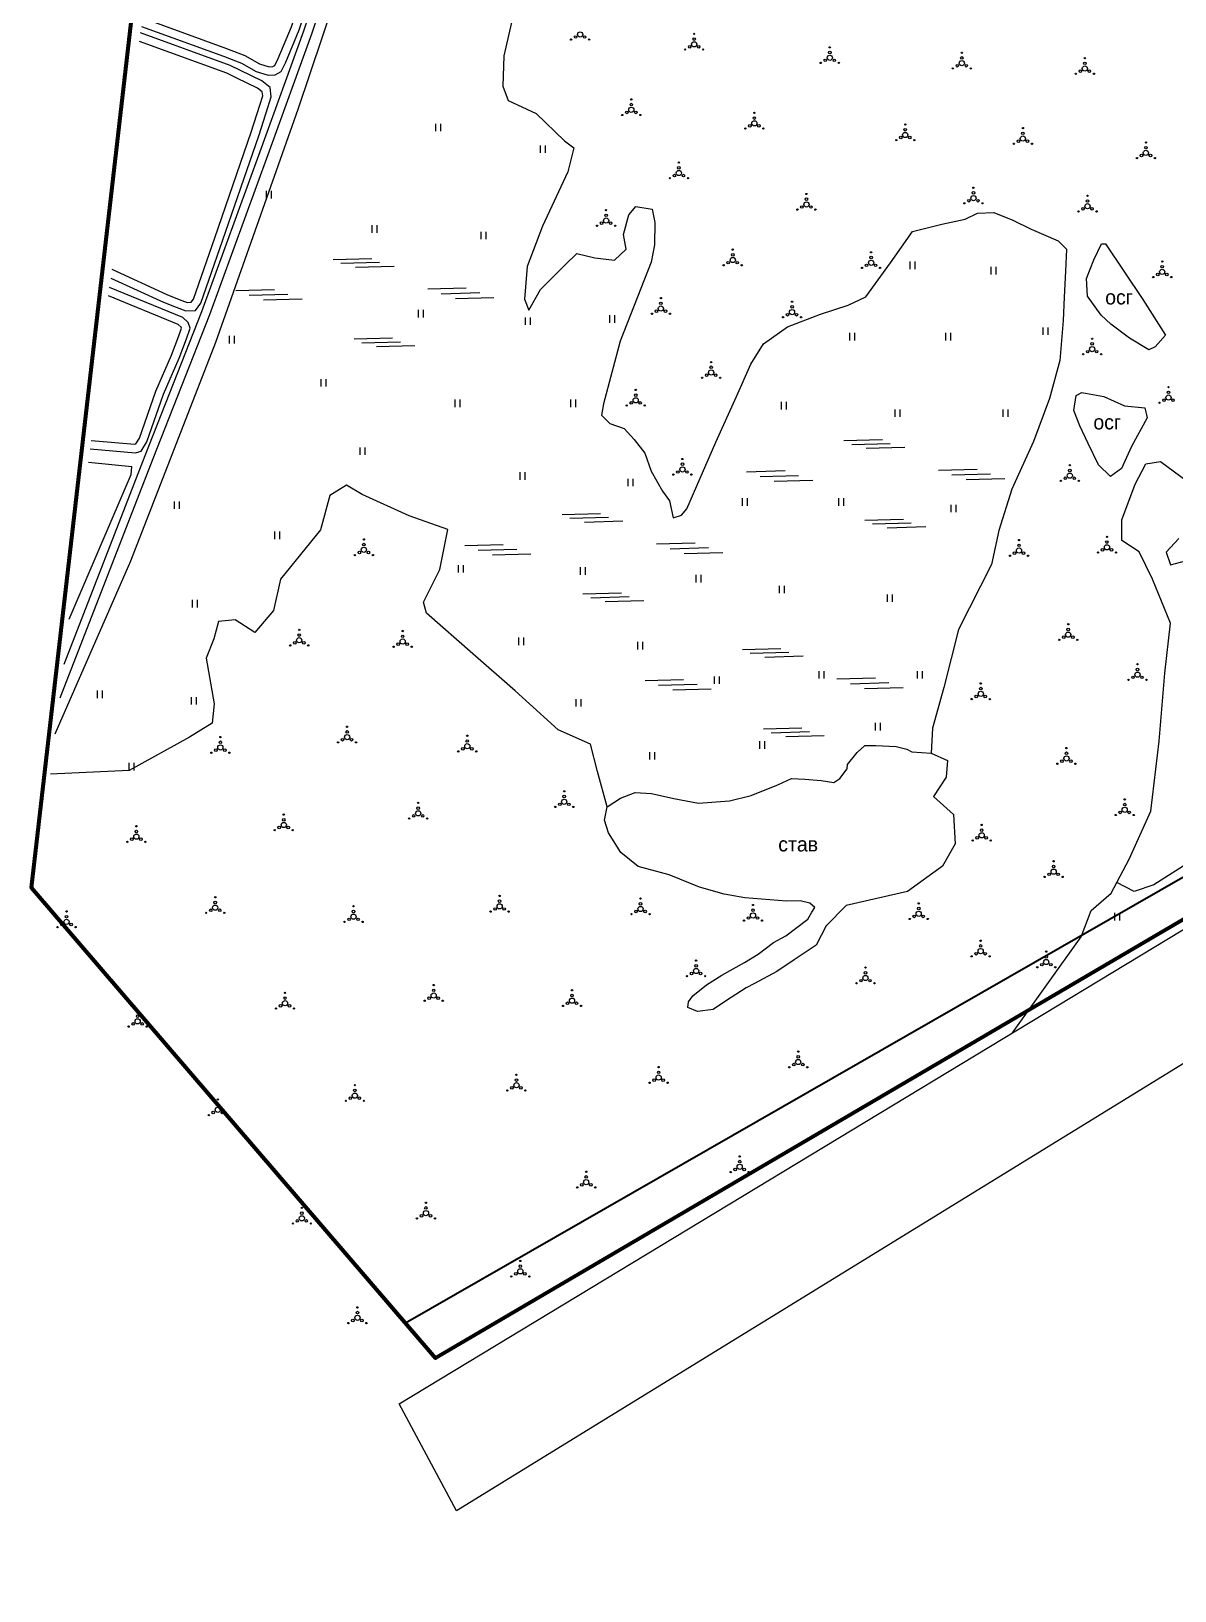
# Model space of a CAD drawing. Header units: millimetres. Extents: x 1378883 to 1389511, y 5662980 to 5673292.
# Drawn here: x 1379499 to 1380048, y 5669100 to 5669849 of the extents above; entities that cross this region are included whole.
import ezdxf

# ---------------------------------------------------------------- set-up
doc = ezdxf.new("R2010")
doc.units = ezdxf.units.MM
doc.layers.add('_5Інше', color=252, linetype='Continuous', lineweight=25)
for name, color, linetype in [('вулиці', 7, 'Continuous'), ('ВулНазва', 7, 'Continuous'), ('КартаСкан', 252, 'Continuous'), ('межа по генплану', 7, 'Continuous'), ('район', 6, 'Continuous'), ('Умовні познач', 7, 'Continuous')]:
    doc.layers.add(name, color=color, linetype=linetype)
doc.layers.get('ВулНазва').off()
picture_1 = doc.add_image_def('image1.tif', size_in_pixel=(29607, 29619))

# ---------------------------------------------------------------- blocks, each defined once
blk = doc.blocks.new('ЛвЗд')
at = {"layer": '_5Інше', "color": 204, "linetype": 'Continuous'}
for points in [[(42747.277, 26990.674), (43547.933, 27468.27)], [(43144.135, 27163.466), (42774.589, 26939.118)], [(42774.589, 26939.118), (42747.277, 26990.674)]]:
    blk.add_lwpolyline(points, dxfattribs=at)

msp = doc.modelspace()

# ---------------------------------------------------------------- linework, layer by layer
at = {"layer": 'вулиці', "color": 7}
for p, q in [((1379693.43, 5669800.92), (1379693.43, 5669804.52)), ((1379695.83, 5669800.92), (1379695.83, 5669804.52)), ((1379743.76, 5669790.55), (1379743.76, 5669794.15)), ((1379746.16, 5669790.55), (1379746.16, 5669794.15)), ((1379612.16, 5669768.65), (1379612.16, 5669772.25)), ((1379614.56, 5669768.65), (1379614.56, 5669772.25)), ((1379662.81, 5669752.19), (1379662.81, 5669755.79)), ((1379665.21, 5669752.19), (1379665.21, 5669755.79)), ((1379715.22, 5669749.08), (1379715.22, 5669752.68)), ((1379717.62, 5669749.08), (1379717.62, 5669752.68)), ((1379921.27, 5669734.75), (1379921.27, 5669738.35)), ((1379923.67, 5669734.75), (1379923.67, 5669738.35)), ((1379960.18, 5669732.16), (1379960.18, 5669735.76)), ((1379962.58, 5669732.16), (1379962.58, 5669735.76)), ((1379685.12, 5669711.54), (1379685.12, 5669715.14)), ((1379687.52, 5669711.54), (1379687.52, 5669715.14)), ((1379736.48, 5669707.91), (1379736.48, 5669711.51)), ((1379738.88, 5669707.91), (1379738.88, 5669711.51)), ((1379776.96, 5669708.95), (1379776.96, 5669712.55)), ((1379779.36, 5669708.95), (1379779.36, 5669712.55)), ((1379594.31, 5669699.1), (1379594.31, 5669702.7)), ((1379596.71, 5669699.1), (1379596.71, 5669702.7)), ((1379892.21, 5669700.54), (1379892.21, 5669704.14)), ((1379894.61, 5669700.54), (1379894.61, 5669704.14)), ((1379938.39, 5669700.54), (1379938.39, 5669704.14)), ((1379940.79, 5669700.54), (1379940.79, 5669704.14)), ((1379985.09, 5669703.13), (1379985.09, 5669706.73)), ((1379987.49, 5669703.13), (1379987.49, 5669706.73)), ((1379638.42, 5669678.37), (1379638.42, 5669681.97)), ((1379640.82, 5669678.37), (1379640.82, 5669681.97)), ((1379702.76, 5669668.52), (1379702.76, 5669672.12)), ((1379705.16, 5669668.52), (1379705.16, 5669672.12)), ((1379758.28, 5669668.52), (1379758.28, 5669672.12)), ((1379760.68, 5669668.52), (1379760.68, 5669672.12)), ((1379859.52, 5669667.37), (1379859.52, 5669670.97)), ((1379861.92, 5669667.37), (1379861.92, 5669670.97)), ((1379914, 5669663.74), (1379914, 5669667.34)), ((1379916.4, 5669663.74), (1379916.4, 5669667.34)), ((1379965.89, 5669663.74), (1379965.89, 5669667.34)), ((1379968.29, 5669663.74), (1379968.29, 5669667.34)), ((1379657.08, 5669645.55), (1379657.08, 5669649.15)), ((1379659.48, 5669645.55), (1379659.48, 5669649.15)), ((1379733.87, 5669633.63), (1379733.87, 5669637.23)), ((1379736.27, 5669633.63), (1379736.27, 5669637.23)), ((1379785.76, 5669630.52), (1379785.76, 5669634.12)), ((1379788.16, 5669630.52), (1379788.16, 5669634.12)), ((1379567.83, 5669619.63), (1379567.83, 5669623.23)), ((1379570.23, 5669619.63), (1379570.23, 5669623.23)), ((1379840.77, 5669621.09), (1379840.77, 5669624.69)), ((1379843.17, 5669621.09), (1379843.17, 5669624.69)), ((1379886.95, 5669621.09), (1379886.95, 5669624.69)), ((1379889.35, 5669621.09), (1379889.35, 5669624.69)), ((1379940.92, 5669617.98), (1379940.92, 5669621.58)), ((1379943.32, 5669617.98), (1379943.32, 5669621.58)), ((1379616.08, 5669605.12), (1379616.08, 5669608.72)), ((1379618.48, 5669605.12), (1379618.48, 5669608.72)), ((1379704.29, 5669589.05), (1379704.29, 5669592.65)), ((1379706.69, 5669589.05), (1379706.69, 5669592.65)), ((1379762.93, 5669588.01), (1379762.93, 5669591.61)), ((1379765.33, 5669588.01), (1379765.33, 5669591.61)), ((1379818.46, 5669584.28), (1379818.46, 5669587.88)), ((1379820.86, 5669584.28), (1379820.86, 5669587.88)), ((1379858.42, 5669579.1), (1379858.42, 5669582.7)), ((1379860.82, 5669579.1), (1379860.82, 5669582.7)), ((1379576.57, 5669572.29), (1379576.57, 5669575.89)), ((1379578.97, 5669572.29), (1379578.97, 5669575.89)), ((1379910.3, 5669574.95), (1379910.3, 5669578.55)), ((1379912.7, 5669574.95), (1379912.7, 5669578.55)), ((1379733.36, 5669554.22), (1379733.36, 5669557.82)), ((1379735.76, 5669554.22), (1379735.76, 5669557.82)), ((1379790.44, 5669552.15), (1379790.44, 5669555.75)), ((1379792.84, 5669552.15), (1379792.84, 5669555.75)), ((1379827.28, 5669535.56), (1379827.28, 5669539.16)), ((1379829.68, 5669535.56), (1379829.68, 5669539.16)), ((1379877.61, 5669538.15), (1379877.61, 5669541.75)), ((1379880.01, 5669538.15), (1379880.01, 5669541.75)), ((1379924.83, 5669538.15), (1379924.83, 5669541.75)), ((1379927.23, 5669538.15), (1379927.23, 5669541.75)), ((1379530.91, 5669528.75), (1379530.91, 5669532.35)), ((1379533.31, 5669528.75), (1379533.31, 5669532.35)), ((1379576.05, 5669525.64), (1379576.05, 5669529.24)), ((1379578.45, 5669525.64), (1379578.45, 5669529.24)), ((1379760.87, 5669524.67), (1379760.87, 5669528.27)), ((1379763.27, 5669524.67), (1379763.27, 5669528.27)), ((1379904.6, 5669513.27), (1379904.6, 5669516.87)), ((1379907, 5669513.27), (1379907, 5669516.87)), ((1379849.08, 5669504.46), (1379849.08, 5669508.06)), ((1379851.48, 5669504.46), (1379851.48, 5669508.06)), ((1379796.15, 5669499.28), (1379796.15, 5669502.88)), ((1379798.55, 5669499.28), (1379798.55, 5669502.88)), ((1379546.15, 5669494.02), (1379546.15, 5669497.62)), ((1379548.55, 5669494.02), (1379548.55, 5669497.62)), ((1380019.53, 5669422.05), (1380019.53, 5669425.65)), ((1380021.93, 5669422.05), (1380021.93, 5669425.65))]:
    msp.add_line(p, q, dxfattribs=at)
for points in [[(1379569.64, 5669996.01), (1379653.26, 5669966.99), (1379661.75, 5669963.95), (1379665.97, 5669961.81), (1379668.38, 5669959.93), (1379669.45, 5669957.39), (1379668.78, 5669953.03), (1379662.65, 5669934.06), (1379633.66, 5669847.6), (1379612.7, 5669789.68), (1379584.65, 5669712.83), (1379557.43, 5669643.7), (1379512.75, 5669528.74)], [(1379569.14, 5669991.95), (1379651.93, 5669963.22), (1379660.16, 5669960.27), (1379663.82, 5669958.41), (1379665.1, 5669957.41), (1379665.33, 5669956.88), (1379664.88, 5669953.96), (1379658.85, 5669935.31), (1379629.88, 5669848.92), (1379608.94, 5669791.04), (1379580.91, 5669714.25), (1379553.7, 5669645.15), (1379514.71, 5669544.82)], [(1379552.01, 5669851.24), (1379591.51, 5669836.93), (1379600.02, 5669833.7), (1379607.13, 5669829.68), (1379612.85, 5669827.88), (1379616.24, 5669828.03), (1379619.1, 5669829.61), (1379621.39, 5669834.14), (1379627.8, 5669849.69), (1379637.79, 5669879.16), (1379648.77, 5669911.7), (1379659.4, 5669943.42), (1379661.07, 5669950.85), (1379660.7, 5669956.06), (1379653.82, 5669960.15), (1379568.77, 5669988.88)], [(1379552.51, 5669855.31), (1379592.9, 5669840.68), (1379601.72, 5669837.33), (1379608.73, 5669833.37), (1379613.38, 5669831.9), (1379615.13, 5669831.98), (1379616.09, 5669832.51), (1379617.75, 5669835.8), (1379624.05, 5669851.1), (1379634, 5669880.44), (1379644.98, 5669912.97), (1379655.54, 5669944.49), (1379657.04, 5669951.16), (1379656.86, 5669953.69), (1379652.14, 5669956.5), (1379568.28, 5669984.83)], [(1379537.31, 5669730.47), (1379562.58, 5669718.91), (1379568.68, 5669716.42), (1379573.39, 5669714.76), (1379578.01, 5669714.94), (1379580.59, 5669718.36), (1379591, 5669748.39), (1379608.55, 5669799.16), (1379612.69, 5669812.26), (1379614.35, 5669817.45), (1379613.89, 5669821.89), (1379609.9, 5669825.08), (1379599.58, 5669830.04), (1379594.59, 5669832.57), (1379551.64, 5669848.16)], [(1379537.82, 5669734.64), (1379564.17, 5669722.58), (1379570.1, 5669720.16), (1379574, 5669718.78), (1379575.96, 5669718.86), (1379577.02, 5669720.27), (1379587.22, 5669749.7), (1379604.75, 5669800.42), (1379608.88, 5669813.47), (1379610.28, 5669817.87), (1379610.09, 5669819.81), (1379607.76, 5669821.67), (1379597.81, 5669826.45), (1379593, 5669828.89), (1379551.14, 5669844.09)], [(1379527.32, 5669648.45), (1379549.12, 5669646.6), (1379551.96, 5669647.26), (1379554.67, 5669651.88), (1379562.68, 5669674.67), (1379570.18, 5669691.9), (1379573.69, 5669701.32), (1379575.44, 5669706.39), (1379574.52, 5669709.07), (1379571.93, 5669711.56), (1379536.76, 5669725.97)], [(1379527.81, 5669652.42), (1379548.83, 5669650.64), (1379549.38, 5669650.77), (1379551.03, 5669653.57), (1379558.96, 5669676.14), (1379566.47, 5669693.4), (1379569.92, 5669702.67), (1379571.21, 5669706.39), (1379571.05, 5669706.86), (1379569.71, 5669708.15), (1379536.26, 5669721.85)], [(1379517.38, 5669566.74), (1379547.11, 5669636.07), (1379547.47, 5669639.73), (1379526.52, 5669641.83)]]:
    msp.add_lwpolyline(points, dxfattribs=at)
at = {"layer": 'вулиці', "color": 7, "lineweight": -2}
for points in [[(1379510.66, 5669511.62), (1379546.9, 5669594.74), (1379587.74, 5669699.61), (1379627.31, 5669811.49), (1379662.33, 5669915.87)], [(1379730.3, 5669855.23), (1379726.11, 5669837.16), (1379725.59, 5669822.5), (1379728.21, 5669815.7), (1379741.57, 5669809.42), (1379755.2, 5669796.33), (1379759.65, 5669792.92), (1379756.77, 5669781.41), (1379744.71, 5669755.33), (1379737.37, 5669735.96), (1379736.06, 5669720.25), (1379738.16, 5669715.02), (1379743.66, 5669724.96), (1379755.71, 5669737.01), (1379761.22, 5669742.24), (1379769.86, 5669740.15), (1379779.3, 5669739.1), (1379784.8, 5669744.34), (1379783.49, 5669751.4), (1379786.11, 5669760.83), (1379789.52, 5669764.76), (1379797.38, 5669763.45), (1379798.69, 5669757.16), (1379798.43, 5669746.43), (1379796.86, 5669738.05), (1379781.97, 5669700.11), (1379773.93, 5669670.09), (1379772.98, 5669664.66), (1379777, 5669660.64), (1379783.86, 5669658.28), (1379788.75, 5669652.85), (1379793.89, 5669646.39), (1379796.93, 5669637.66), (1379802.25, 5669628.16), (1379805.67, 5669623.42), (1379807.38, 5669615.25), (1379811.37, 5669616.58), (1379814.03, 5669619.62), (1379827.97, 5669651.57), (1379837.81, 5669673.61), (1379844.72, 5669689.02), (1379850.84, 5669698.84), (1379862.27, 5669707.07), (1379878.22, 5669713.18), (1379891.51, 5669717.43), (1379900.02, 5669721.41), (1379911.8, 5669737.72), (1379922.43, 5669752.85), (1379936.52, 5669756.31), (1379947.69, 5669758.7), (1379953.54, 5669761.62), (1379961.51, 5669761.88), (1379970.55, 5669758.17), (1379979.32, 5669753.92), (1379992.35, 5669748.34), (1379996.34, 5669744.36), (1379995.81, 5669733.73), (1379995.28, 5669721.25), (1379994.74, 5669710.1), (1379993.2, 5669690.8), (1379988.16, 5669672.58), (1379980.48, 5669651.96), (1379970.16, 5669629.07), (1379963.92, 5669609.17), (1379960.32, 5669592.86), (1379944.41, 5669561.66), (1379937.36, 5669533.82), (1379931.99, 5669514.37), (1379931.35, 5669502.33), (1379931.35, 5669502.33), (1379931.35, 5669502.33), (1379939.17, 5669498.86), (1379938.59, 5669490.75), (1379932.51, 5669481.49), (1379942.07, 5669472.81), (1379942.9, 5669458.79), (1379936.82, 5669448.08), (1379920.01, 5669435.92), (1379890.49, 5669429.17), (1379880.96, 5669419.34), (1379876.04, 5669410.13), (1379865.59, 5669403.07), (1379857.29, 5669397.54), (1379846.53, 5669391.7), (1379842.56, 5669389.69), (1379833, 5669383.64), (1379826.62, 5669379.18), (1379819.13, 5669378.23), (1379814.51, 5669380.14), (1379814.83, 5669383), (1379816.9, 5669385.87), (1379823.43, 5669391.13), (1379830.77, 5669395.74), (1379841.61, 5669401.8), (1379848.3, 5669405.78), (1379855.64, 5669411.35), (1379861.53, 5669414.69), (1379872.06, 5669422.54), (1379873.98, 5669426.04), (1379875.41, 5669428.27), (1379873.02, 5669430.34), (1379868.4, 5669431.46), (1379861.86, 5669431.3), (1379841.91, 5669432.79), (1379831.87, 5669434.57), (1379820.01, 5669437.96), (1379805.52, 5669443.97), (1379790.58, 5669447.98), (1379782.33, 5669454.67), (1379776.31, 5669464.02), (1379774.48, 5669470.11), (1379775.69, 5669476.54), (1379782.13, 5669480.76), (1379789.18, 5669483.38), (1379797.03, 5669482.98), (1379807.7, 5669480.56), (1379819.57, 5669478.35), (1379834.47, 5669479.36), (1379844.94, 5669481.97), (1379858.02, 5669487.2), (1379864.26, 5669490.21), (1379870.7, 5669489.81), (1379878.55, 5669489.21), (1379884.59, 5669488.2), (1379887.41, 5669490.21), (1379891.03, 5669494.84), (1379891.09, 5669496.96), (1379895.79, 5669502.7), (1379899.44, 5669506.03), (1379904.76, 5669506.03), (1379914.47, 5669505.51), (1379919.69, 5669504.26), (1379922.09, 5669503.01), (1379931.35, 5669502.33)], [(1380015.05, 5669746.86), (1380033.09, 5669720.21), (1380043.85, 5669702.95), (1380039, 5669697.5), (1380035.97, 5669695.98), (1380026.57, 5669701.58), (1380017.63, 5669708.25), (1380012.93, 5669712.64), (1380006.41, 5669721.72), (1380005.95, 5669730.2), (1380009.44, 5669739.13), (1380013.23, 5669746.86), (1380015.05, 5669746.86)], [(1380003.69, 5669675.55), (1380014.3, 5669673.56), (1380024.14, 5669669.1), (1380033.98, 5669668.18), (1380035.06, 5669663.27), (1380027.52, 5669649.6), (1380022.76, 5669639), (1380017.53, 5669635.16), (1380011.68, 5669640.84), (1380006.76, 5669650.98), (1380002.77, 5669659.43), (1379999.84, 5669666.8), (1380001.07, 5669674.02), (1380003.69, 5669675.55)], [(1379970.34, 5669368), (1380003.36, 5669414.14), (1380008.19, 5669426.73), (1380017.85, 5669435.04), (1380026.43, 5669451.38), (1380036.9, 5669474.55), (1380040.92, 5669508.04), (1380043.6, 5669540.72), (1380046.29, 5669564.73), (1380037.71, 5669585.89), (1380031.27, 5669599.02), (1380022.96, 5669604.38), (1380022.96, 5669614.29), (1380029.39, 5669631.44), (1380034.49, 5669641.23), (1380041.46, 5669642.3), (1380054.34, 5669632.92)], [(1379775.69, 5669476.54), (1379771.07, 5669493.53), (1379767.68, 5669506.69), (1379752.24, 5669513.46), (1379731.53, 5669532.27), (1379711.2, 5669549.95), (1379688.99, 5669569.5), (1379687.48, 5669574.77), (1379695.39, 5669590.57), (1379699.15, 5669609.75), (1379680.58, 5669616.32), (1379657.99, 5669626.48), (1379650.46, 5669630.99), (1379642.55, 5669626.1), (1379638.04, 5669609.55), (1379618.83, 5669585.86), (1379615.45, 5669570.81), (1379606.41, 5669560.28), (1379597, 5669566.3), (1379589.09, 5669565.55), (1379586.83, 5669557.27), (1379583.07, 5669547.87), (1379586.94, 5669525.94), (1379585.92, 5669516.77), (1379575.04, 5669509.98), (1379546.15, 5669494.02), (1379508.31, 5669492.3)], [(1380050.32, 5669605.33), (1380044.15, 5669598.9), (1380046.29, 5669592.74), (1380046.29, 5669592.74), (1380053.53, 5669594.61)], [(1380071.71, 5669460.36), (1380038.3, 5669439.08), (1380028.85, 5669435.94), (1380020.6, 5669440.27)]]:
    msp.add_lwpolyline(points, dxfattribs=at)
at = {"layer": 'вулиці', "color": 7}
for centre, radius in [((1379758.4, 5669844.93), 0.312), ((1379760.56, 5669846.18), 0.625), ((1379762.73, 5669847.43), 1.25), ((1379764.89, 5669846.18), 0.625), ((1379767.06, 5669844.93), 0.312), ((1379817.51, 5669845.19), 0.625), ((1379817.51, 5669847.69), 0.312), ((1379813.18, 5669840.19), 0.312), ((1379815.35, 5669841.44), 0.625), ((1379817.51, 5669842.69), 1.25), ((1379819.68, 5669841.44), 0.625), ((1379821.84, 5669840.19), 0.312), ((1379882.65, 5669836.22), 1.25), ((1379882.65, 5669838.72), 0.625), ((1379882.65, 5669841.22), 0.312), ((1379946.07, 5669836.14), 0.625), ((1379946.07, 5669838.64), 0.312), ((1379878.32, 5669833.72), 0.312), ((1379880.49, 5669834.97), 0.625), ((1379884.82, 5669834.97), 0.625), ((1379886.98, 5669833.72), 0.312), ((1379941.74, 5669831.14), 0.312), ((1379943.9, 5669832.39), 0.625), ((1379946.07, 5669833.64), 1.25), ((1379948.23, 5669832.39), 0.625), ((1379950.4, 5669831.14), 0.312), ((1380003, 5669829.8), 0.625), ((1380005.17, 5669831.05), 1.25), ((1380005.17, 5669833.55), 0.625), ((1380005.17, 5669836.05), 0.312), ((1380007.33, 5669829.8), 0.625), ((1380000.84, 5669828.55), 0.312), ((1380009.5, 5669828.55), 0.312), ((1379787.32, 5669813.73), 0.625), ((1379787.32, 5669816.23), 0.312), ((1379782.99, 5669808.73), 0.312), ((1379785.15, 5669809.98), 0.625), ((1379787.32, 5669811.23), 1.25), ((1379789.48, 5669809.98), 0.625), ((1379791.65, 5669808.73), 0.312), ((1379846.42, 5669807.26), 0.625), ((1379846.42, 5669809.76), 0.312), ((1379842.09, 5669802.26), 0.312), ((1379844.25, 5669803.51), 0.625), ((1379846.42, 5669804.76), 1.25), ((1379848.58, 5669803.51), 0.625), ((1379850.75, 5669802.26), 0.312), ((1379918.89, 5669799.16), 1.25), ((1379918.89, 5669801.66), 0.625), ((1379918.89, 5669804.16), 0.312), ((1379975.4, 5669799.94), 0.625), ((1379975.4, 5669802.44), 0.312), ((1379914.56, 5669796.66), 0.312), ((1379916.72, 5669797.91), 0.625), ((1379921.05, 5669797.91), 0.625), ((1379923.22, 5669796.66), 0.312), ((1379971.07, 5669794.94), 0.312), ((1379973.24, 5669796.19), 0.625), ((1379975.4, 5669797.44), 1.25), ((1379977.57, 5669796.19), 0.625), ((1379979.73, 5669794.94), 0.312), ((1380034.5, 5669790.54), 1.25), ((1380034.5, 5669793.04), 0.625), ((1380034.5, 5669795.54), 0.312), ((1379810.16, 5669785.89), 0.312), ((1380030.17, 5669788.04), 0.312), ((1380032.34, 5669789.29), 0.625), ((1380036.67, 5669789.29), 0.625), ((1380038.83, 5669788.04), 0.312), ((1379805.83, 5669778.39), 0.312), ((1379808, 5669779.64), 0.625), ((1379810.16, 5669780.89), 1.25), ((1379810.16, 5669783.39), 0.625), ((1379812.33, 5669779.64), 0.625), ((1379814.49, 5669778.39), 0.312), ((1379871.42, 5669770.81), 0.312), ((1379951.66, 5669768.83), 1.25), ((1379951.66, 5669771.33), 0.625), ((1379951.66, 5669773.83), 0.312), ((1380006.45, 5669769.95), 0.312), ((1379775.22, 5669763.06), 0.312), ((1379867.09, 5669763.31), 0.312), ((1379869.26, 5669764.56), 0.625), ((1379871.42, 5669765.81), 1.25), ((1379871.42, 5669768.31), 0.625), ((1379873.59, 5669764.56), 0.625), ((1379875.75, 5669763.31), 0.312), ((1379947.33, 5669766.33), 0.312), ((1379949.5, 5669767.58), 0.625), ((1379953.83, 5669767.58), 0.625), ((1379955.99, 5669766.33), 0.312), ((1380002.12, 5669762.45), 0.312), ((1380004.28, 5669763.7), 0.625), ((1380006.45, 5669764.95), 1.25), ((1380006.45, 5669767.45), 0.625), ((1380008.61, 5669763.7), 0.625), ((1380010.78, 5669762.45), 0.312), ((1379770.89, 5669755.56), 0.312), ((1379773.06, 5669756.81), 0.625), ((1379775.22, 5669758.06), 1.25), ((1379775.22, 5669760.56), 0.625), ((1379777.39, 5669756.81), 0.625), ((1379779.55, 5669755.56), 0.312), ((1379836.05, 5669739.09), 1.25), ((1379836.05, 5669741.59), 0.625), ((1379836.05, 5669744.09), 0.312), ((1379902.48, 5669740.3), 0.625), ((1379902.48, 5669742.8), 0.312), ((1379831.72, 5669736.59), 0.312), ((1379833.88, 5669737.84), 0.625), ((1379838.21, 5669737.84), 0.625), ((1379840.38, 5669736.59), 0.312), ((1379898.15, 5669735.3), 0.312), ((1379900.32, 5669736.55), 0.625), ((1379902.48, 5669737.8), 1.25), ((1379904.65, 5669736.55), 0.625), ((1379906.81, 5669735.3), 0.312), ((1380040.16, 5669732.15), 0.625), ((1380042.33, 5669733.4), 1.25), ((1380042.33, 5669735.9), 0.625), ((1380042.33, 5669738.4), 0.312), ((1380044.49, 5669732.15), 0.625), ((1380038, 5669730.9), 0.312), ((1380046.66, 5669730.9), 0.312), ((1379801.54, 5669715.82), 1.25), ((1379801.54, 5669718.32), 0.625), ((1379801.54, 5669720.82), 0.312), ((1379864.52, 5669716.6), 0.625), ((1379864.52, 5669719.1), 0.312), ((1379797.21, 5669713.32), 0.312), ((1379799.37, 5669714.57), 0.625), ((1379803.7, 5669714.57), 0.625), ((1379805.87, 5669713.32), 0.312), ((1379860.19, 5669711.6), 0.312), ((1379862.35, 5669712.85), 0.625), ((1379864.52, 5669714.1), 1.25), ((1379866.69, 5669712.85), 0.625), ((1379868.85, 5669711.6), 0.312), ((1380006.52, 5669695.09), 0.625), ((1380008.68, 5669696.34), 1.25), ((1380008.68, 5669698.84), 0.625), ((1380008.68, 5669701.34), 0.312), ((1380010.85, 5669695.09), 0.625), ((1379825.67, 5669687.6), 0.625), ((1379825.67, 5669690.1), 0.312), ((1380004.35, 5669693.84), 0.312), ((1380013.01, 5669693.84), 0.312), ((1379821.34, 5669682.6), 0.312), ((1379823.51, 5669683.85), 0.625), ((1379825.67, 5669685.1), 1.25), ((1379827.84, 5669683.85), 0.625), ((1379830, 5669682.6), 0.312), ((1379789.44, 5669671.74), 1.25), ((1379789.44, 5669674.24), 0.625), ((1379789.44, 5669676.74), 0.312), ((1380043.18, 5669671.82), 0.625), ((1380045.35, 5669673.07), 1.25), ((1380045.35, 5669675.57), 0.625), ((1380045.35, 5669678.07), 0.312), ((1380047.51, 5669671.82), 0.625), ((1379785.11, 5669669.24), 0.312), ((1379787.27, 5669670.49), 0.625), ((1379791.6, 5669670.49), 0.625), ((1379793.77, 5669669.24), 0.312), ((1380041.02, 5669670.57), 0.312), ((1379811.87, 5669643.56), 0.312), ((1379807.54, 5669636.06), 0.312), ((1379809.7, 5669637.31), 0.625), ((1379811.87, 5669638.56), 1.25), ((1379811.87, 5669641.06), 0.625), ((1379814.03, 5669637.31), 0.625), ((1379816.2, 5669636.06), 0.312), ((1379995.78, 5669634.31), 0.625), ((1379997.94, 5669635.56), 1.25), ((1379997.94, 5669638.06), 0.625), ((1379997.94, 5669640.56), 0.312), ((1380000.11, 5669634.31), 0.625), ((1379993.61, 5669633.06), 0.312), ((1380002.27, 5669633.06), 0.312), ((1379658.87, 5669604.96), 0.312), ((1379973.54, 5669604.62), 0.312), ((1380015.78, 5669606.18), 0.312), ((1379654.54, 5669597.46), 0.312), ((1379656.7, 5669598.71), 0.625), ((1379658.87, 5669599.96), 1.25), ((1379658.87, 5669602.46), 0.625), ((1379661.03, 5669598.71), 0.625), ((1379663.2, 5669597.46), 0.312), ((1379969.21, 5669597.12), 0.312), ((1379971.37, 5669598.37), 0.625), ((1379973.54, 5669599.62), 1.25), ((1379973.54, 5669602.12), 0.625), ((1379975.7, 5669598.37), 0.625), ((1379977.87, 5669597.12), 0.312), ((1380011.45, 5669598.68), 0.312), ((1380013.61, 5669599.93), 0.625), ((1380015.78, 5669601.18), 1.25), ((1380015.78, 5669603.68), 0.625), ((1380017.94, 5669599.93), 0.625), ((1380020.11, 5669598.68), 0.312), ((1379627.82, 5669559.04), 0.625), ((1379627.82, 5669561.54), 0.312), ((1379677.5, 5669560.92), 0.312), ((1379997.19, 5669559.23), 1.25), ((1379997.19, 5669561.73), 0.625), ((1379997.19, 5669564.23), 0.312), ((1379623.49, 5669554.04), 0.312), ((1379625.66, 5669555.29), 0.625), ((1379627.82, 5669556.54), 1.25), ((1379629.99, 5669555.29), 0.625), ((1379632.15, 5669554.04), 0.312), ((1379673.17, 5669553.42), 0.312), ((1379675.33, 5669554.67), 0.625), ((1379677.5, 5669555.92), 1.25), ((1379677.5, 5669558.42), 0.625), ((1379679.66, 5669554.67), 0.625), ((1379681.83, 5669553.42), 0.312), ((1379992.86, 5669556.73), 0.312), ((1379995.02, 5669557.98), 0.625), ((1379999.35, 5669557.98), 0.625), ((1380001.52, 5669556.73), 0.312), ((1380030.45, 5669544.99), 0.312), ((1380026.12, 5669537.49), 0.312), ((1380028.28, 5669538.74), 0.625), ((1380030.45, 5669539.99), 1.25), ((1380030.45, 5669542.49), 0.625), ((1380032.61, 5669538.74), 0.625), ((1380034.78, 5669537.49), 0.312), ((1379953.01, 5669529.56), 0.625), ((1379955.18, 5669530.81), 1.25), ((1379955.18, 5669533.31), 0.625), ((1379955.18, 5669535.81), 0.312), ((1379957.34, 5669529.56), 0.625), ((1379950.85, 5669528.31), 0.312), ((1379959.51, 5669528.31), 0.312), ((1379650.8, 5669515.02), 0.312), ((1379589.94, 5669507.55), 0.625), ((1379589.94, 5669510.05), 0.312), ((1379646.47, 5669507.52), 0.312), ((1379648.63, 5669508.77), 0.625), ((1379650.8, 5669510.02), 1.25), ((1379650.8, 5669512.52), 0.625), ((1379652.96, 5669508.77), 0.625), ((1379655.13, 5669507.52), 0.312), ((1379708.54, 5669508.17), 0.625), ((1379708.54, 5669510.67), 0.312), ((1379585.61, 5669502.55), 0.312), ((1379587.78, 5669503.8), 0.625), ((1379589.94, 5669505.05), 1.25), ((1379592.11, 5669503.8), 0.625), ((1379594.27, 5669502.55), 0.312), ((1379704.21, 5669503.17), 0.312), ((1379706.38, 5669504.42), 0.625), ((1379708.54, 5669505.67), 1.25), ((1379710.71, 5669504.42), 0.625), ((1379712.87, 5669503.17), 0.312), ((1379996.31, 5669499.77), 1.25), ((1379996.31, 5669502.27), 0.625), ((1379996.31, 5669504.77), 0.312), ((1379991.98, 5669497.27), 0.312), ((1379994.15, 5669498.52), 0.625), ((1379998.48, 5669498.52), 0.625), ((1380000.64, 5669497.27), 0.312), ((1379684.95, 5669478.42), 0.312), ((1379752.95, 5669477.75), 0.625), ((1379755.11, 5669479), 1.25), ((1379755.11, 5669481.5), 0.625), ((1379755.11, 5669484), 0.312), ((1379757.28, 5669477.75), 0.625), ((1380024.31, 5669477.63), 0.625), ((1380024.31, 5669480.13), 0.312), ((1379620.37, 5669470.34), 0.625), ((1379620.37, 5669472.84), 0.312), ((1379680.62, 5669470.92), 0.312), ((1379682.78, 5669472.17), 0.625), ((1379684.95, 5669473.42), 1.25), ((1379684.95, 5669475.92), 0.625), ((1379687.11, 5669472.17), 0.625), ((1379689.28, 5669470.92), 0.312), ((1379750.78, 5669476.5), 0.312), ((1379759.44, 5669476.5), 0.312), ((1380019.98, 5669472.63), 0.312), ((1380022.15, 5669473.88), 0.625), ((1380024.31, 5669475.13), 1.25), ((1380026.48, 5669473.88), 0.625), ((1380028.64, 5669472.63), 0.312), ((1379549.58, 5669462.25), 1.25), ((1379549.58, 5669464.75), 0.625), ((1379549.58, 5669467.25), 0.312), ((1379616.04, 5669465.34), 0.312), ((1379618.2, 5669466.59), 0.625), ((1379620.37, 5669467.84), 1.25), ((1379622.54, 5669466.59), 0.625), ((1379624.7, 5669465.34), 0.312), ((1379953.44, 5669461.64), 0.625), ((1379955.61, 5669462.89), 1.25), ((1379955.61, 5669465.39), 0.625), ((1379955.61, 5669467.89), 0.312), ((1379957.77, 5669461.64), 0.625), ((1379545.25, 5669459.75), 0.312), ((1379547.42, 5669461), 0.625), ((1379551.75, 5669461), 0.625), ((1379553.91, 5669459.75), 0.312), ((1379951.28, 5669460.39), 0.312), ((1379959.94, 5669460.39), 0.312), ((1379990.18, 5669447.91), 0.625), ((1379990.18, 5669450.41), 0.312), ((1379985.85, 5669442.91), 0.312), ((1379988.01, 5669444.16), 0.625), ((1379990.18, 5669445.41), 1.25), ((1379992.34, 5669444.16), 0.625), ((1379994.51, 5669442.91), 0.312), ((1379587.46, 5669433.14), 0.312), ((1379724.07, 5669433.76), 0.312), ((1379791.75, 5669432.52), 0.312), ((1379516.05, 5669426.32), 0.312), ((1379583.13, 5669425.64), 0.312), ((1379585.3, 5669426.89), 0.625), ((1379587.46, 5669428.14), 1.25), ((1379587.46, 5669430.64), 0.625), ((1379589.63, 5669426.89), 0.625), ((1379591.79, 5669425.64), 0.312), ((1379653.9, 5669423.8), 1.25), ((1379653.9, 5669426.3), 0.625), ((1379653.9, 5669428.8), 0.312), ((1379719.74, 5669426.26), 0.312), ((1379721.9, 5669427.51), 0.625), ((1379724.07, 5669428.76), 1.25), ((1379724.07, 5669431.26), 0.625), ((1379726.23, 5669427.51), 0.625), ((1379728.4, 5669426.26), 0.312), ((1379787.42, 5669425.02), 0.312), ((1379789.58, 5669426.27), 0.625), ((1379791.75, 5669427.52), 1.25), ((1379791.75, 5669430.02), 0.625), ((1379793.91, 5669426.27), 0.625), ((1379796.08, 5669425.02), 0.312), ((1379845.77, 5669424.42), 1.25), ((1379845.77, 5669426.92), 0.625), ((1379845.77, 5669429.42), 0.312), ((1379925.36, 5669425.2), 1.25), ((1379925.36, 5669427.7), 0.625), ((1379925.36, 5669430.2), 0.312), ((1379511.72, 5669418.82), 0.312), ((1379513.89, 5669420.07), 0.625), ((1379516.05, 5669421.32), 1.25), ((1379516.05, 5669423.82), 0.625), ((1379518.22, 5669420.07), 0.625), ((1379520.38, 5669418.82), 0.312), ((1379649.57, 5669421.3), 0.312), ((1379651.74, 5669422.55), 0.625), ((1379656.07, 5669422.55), 0.625), ((1379658.23, 5669421.3), 0.312), ((1379841.44, 5669421.92), 0.312), ((1379843.61, 5669423.17), 0.625), ((1379847.94, 5669423.17), 0.625), ((1379850.1, 5669421.92), 0.312), ((1379921.03, 5669422.7), 0.312), ((1379923.19, 5669423.95), 0.625), ((1379927.52, 5669423.95), 0.625), ((1379929.69, 5669422.7), 0.312), ((1379955.12, 5669409.77), 0.625), ((1379955.12, 5669412.27), 0.312), ((1379818.45, 5669402.75), 0.312), ((1379950.78, 5669404.77), 0.312), ((1379952.95, 5669406.02), 0.625), ((1379955.12, 5669407.27), 1.25), ((1379957.28, 5669406.02), 0.625), ((1379959.45, 5669404.77), 0.312), ((1379986.62, 5669402.03), 1.25), ((1379986.62, 5669404.53), 0.625), ((1379986.62, 5669407.03), 0.312), ((1379814.12, 5669395.25), 0.312), ((1379816.28, 5669396.5), 0.625), ((1379818.45, 5669397.75), 1.25), ((1379818.45, 5669400.25), 0.625), ((1379820.61, 5669396.5), 0.625), ((1379822.78, 5669395.25), 0.312), ((1379899.8, 5669394.35), 1.25), ((1379899.8, 5669396.85), 0.625), ((1379899.8, 5669399.35), 0.312), ((1379982.29, 5669399.53), 0.312), ((1379984.46, 5669400.78), 0.625), ((1379988.79, 5669400.78), 0.625), ((1379990.95, 5669399.53), 0.312), ((1379620.99, 5669387.24), 0.312), ((1379692.4, 5669388.46), 0.625), ((1379692.4, 5669390.96), 0.312), ((1379758.84, 5669388.48), 0.312), ((1379895.47, 5669391.85), 0.312), ((1379897.63, 5669393.1), 0.625), ((1379901.96, 5669393.1), 0.625), ((1379904.13, 5669391.85), 0.312), ((1379616.66, 5669379.74), 0.312), ((1379618.83, 5669380.99), 0.625), ((1379620.99, 5669382.24), 1.25), ((1379620.99, 5669384.74), 0.625), ((1379623.16, 5669380.99), 0.625), ((1379625.32, 5669379.74), 0.312), ((1379688.07, 5669383.46), 0.312), ((1379690.23, 5669384.71), 0.625), ((1379692.4, 5669385.96), 1.25), ((1379694.56, 5669384.71), 0.625), ((1379696.73, 5669383.46), 0.312), ((1379754.51, 5669380.98), 0.312), ((1379756.67, 5669382.23), 0.625), ((1379758.84, 5669383.48), 1.25), ((1379758.84, 5669385.98), 0.625), ((1379761, 5669382.23), 0.625), ((1379763.17, 5669380.98), 0.312), ((1379548.04, 5669372.3), 0.625), ((1379550.2, 5669373.55), 1.25), ((1379550.2, 5669376.05), 0.625), ((1379550.2, 5669378.55), 0.312), ((1379552.37, 5669372.3), 0.625), ((1379545.87, 5669371.05), 0.312), ((1379554.53, 5669371.05), 0.312), ((1379867.51, 5669359.03), 0.312), ((1379800.45, 5669351.59), 0.312), ((1379863.18, 5669351.53), 0.312), ((1379865.34, 5669352.78), 0.625), ((1379867.51, 5669354.03), 1.25), ((1379867.51, 5669356.53), 0.625), ((1379869.67, 5669352.78), 0.625), ((1379871.84, 5669351.53), 0.312), ((1379654.53, 5669342.9), 0.312), ((1379732.14, 5669342.87), 1.25), ((1379732.14, 5669345.37), 0.625), ((1379732.14, 5669347.87), 0.312), ((1379796.12, 5669344.09), 0.312), ((1379798.28, 5669345.34), 0.625), ((1379800.45, 5669346.59), 1.25), ((1379800.45, 5669349.09), 0.625), ((1379802.61, 5669345.34), 0.625), ((1379804.78, 5669344.09), 0.312), ((1379588.71, 5669336.08), 0.312), ((1379650.2, 5669335.4), 0.312), ((1379652.36, 5669336.65), 0.625), ((1379654.53, 5669337.9), 1.25), ((1379654.53, 5669340.4), 0.625), ((1379656.69, 5669336.65), 0.625), ((1379658.86, 5669335.4), 0.312), ((1379727.81, 5669340.37), 0.312), ((1379729.98, 5669341.62), 0.625), ((1379734.31, 5669341.62), 0.625), ((1379736.47, 5669340.37), 0.312), ((1379584.38, 5669328.58), 0.312), ((1379586.54, 5669329.83), 0.625), ((1379588.71, 5669331.08), 1.25), ((1379588.71, 5669333.58), 0.625), ((1379590.87, 5669329.83), 0.625), ((1379593.04, 5669328.58), 0.312), ((1379839.39, 5669303.71), 1.25), ((1379839.39, 5669306.21), 0.625), ((1379839.39, 5669308.71), 0.312), ((1379765.67, 5669296.34), 1.25), ((1379765.67, 5669298.84), 0.625), ((1379765.67, 5669301.34), 0.312), ((1379835.06, 5669301.21), 0.312), ((1379837.22, 5669302.46), 0.625), ((1379841.55, 5669302.46), 0.625), ((1379843.72, 5669301.21), 0.312), ((1379761.34, 5669293.84), 0.312), ((1379763.51, 5669295.09), 0.625), ((1379767.84, 5669295.09), 0.625), ((1379770, 5669293.84), 0.312), ((1379629.07, 5669283.98), 0.312), ((1379688.68, 5669281.46), 1.25), ((1379688.68, 5669283.96), 0.625), ((1379688.68, 5669286.46), 0.312), ((1379624.74, 5669276.48), 0.312), ((1379626.9, 5669277.73), 0.625), ((1379629.07, 5669278.98), 1.25), ((1379629.07, 5669281.48), 0.625), ((1379631.23, 5669277.73), 0.625), ((1379633.4, 5669276.48), 0.312), ((1379684.35, 5669278.96), 0.312), ((1379686.51, 5669280.21), 0.625), ((1379690.84, 5669280.21), 0.625), ((1379693.01, 5669278.96), 0.312), ((1379731.84, 5669252.29), 0.625), ((1379734.01, 5669253.54), 1.25), ((1379734.01, 5669256.04), 0.625), ((1379734.01, 5669258.54), 0.312), ((1379736.17, 5669252.29), 0.625), ((1379729.68, 5669251.04), 0.312), ((1379738.34, 5669251.04), 0.312), ((1379653.6, 5669229.96), 0.625), ((1379655.77, 5669231.21), 1.25), ((1379655.77, 5669233.71), 0.625), ((1379655.77, 5669236.21), 0.312), ((1379657.93, 5669229.96), 0.625), ((1379651.44, 5669228.71), 0.312), ((1379660.1, 5669228.71), 0.312)]:
    msp.add_circle(centre, radius, dxfattribs=at)
at = {"layer": 'межа по генплану', "color": 5, "lineweight": 70}
msp.add_lwpolyline([(1380734.72, 5669513.59), (1380628.27, 5669556.25), (1380536.48, 5669570.57), (1380431.49, 5669569.29), (1380313.63, 5669551.75), (1380223.07, 5669517.52), (1380140.92, 5669474.31), (1379693.27, 5669211.77), (1379499.15, 5669437.69), (1379591.34, 5670236.71), (1379639.83, 5670479.03), (1379738.56, 5671134.11), (1379773.91, 5671448.23)], dxfattribs=at)
msp.add_lwpolyline([(1380734.72, 5669513.59), (1380628.27, 5669556.25), (1380536.48, 5669570.57), (1380431.49, 5669569.29), (1380313.63, 5669551.75), (1380223.07, 5669517.52), (1380140.92, 5669474.31), (1379693.27, 5669211.77), (1379499.15, 5669437.69), (1379591.34, 5670236.71), (1379639.83, 5670479.03), (1379738.56, 5671134.11), (1379773.91, 5671448.23)], dxfattribs=at)
at = {"layer": 'межа по генплану', "color": 3, "lineweight": 70}
msp.add_lwpolyline([(1380734.72, 5669513.59), (1380628.27, 5669556.25), (1380536.48, 5669570.57), (1380431.49, 5669569.29), (1380313.63, 5669551.75), (1380223.07, 5669517.52), (1380140.92, 5669474.31), (1379693.27, 5669211.77), (1379499.15, 5669437.69), (1379591.34, 5670236.71), (1379639.83, 5670479.03), (1379738.56, 5671134.11), (1379773.91, 5671448.23)], dxfattribs=at)
msp.add_lwpolyline([(1380734.72, 5669513.59), (1380628.27, 5669556.25), (1380536.48, 5669570.57), (1380431.49, 5669569.29), (1380313.63, 5669551.75), (1380223.07, 5669517.52), (1380140.92, 5669474.31), (1379693.27, 5669211.77), (1379499.15, 5669437.69), (1379591.34, 5670236.71), (1379639.83, 5670479.03), (1379738.56, 5671134.11), (1379773.91, 5671448.23)], dxfattribs=at)
at = {"layer": 'межа по генплану', "color": 2, "lineweight": 70}
msp.add_lwpolyline([(1380734.72, 5669513.59), (1380628.27, 5669556.25), (1380536.48, 5669570.57), (1380431.49, 5669569.29), (1380313.63, 5669551.75), (1380223.07, 5669517.52), (1380140.92, 5669474.31), (1379693.27, 5669211.77), (1379499.15, 5669437.69), (1379591.34, 5670236.71), (1379639.83, 5670479.03), (1379738.56, 5671134.11), (1379773.91, 5671448.23)], dxfattribs=at)
at = {"layer": 'район', "color": 6, "lineweight": 35}
msp.add_line((1380468.87, 5669681.58), (1379678.84, 5669228.57), dxfattribs=at)
at = {"layer": 'Умовні познач', "color": 0, "lineweight": 25}
for p, q in [((1379644.13, 5669739.36), (1379662.63, 5669739.87)), ((1379647.86, 5669737.54), (1379666.36, 5669738.05)), ((1379654.85, 5669735.72), (1379673.35, 5669736.23)), ((1379597.38, 5669724.45), (1379615.88, 5669724.97)), ((1379689.54, 5669725.2), (1379708.05, 5669725.72)), ((1379603.83, 5669722.18), (1379622.33, 5669722.69)), ((1379610.65, 5669719.91), (1379629.15, 5669720.42)), ((1379695.99, 5669722.93), (1379714.49, 5669723.44)), ((1379702.82, 5669720.66), (1379721.32, 5669721.17)), ((1379654.17, 5669701.21), (1379672.67, 5669701.72)), ((1379657.9, 5669699.38), (1379676.4, 5669699.9)), ((1379664.89, 5669697.56), (1379683.39, 5669698.08)), ((1379889.47, 5669652.38), (1379907.97, 5669652.9)), ((1379893.2, 5669650.56), (1379911.7, 5669651.07)), ((1379900.19, 5669648.74), (1379918.69, 5669649.26)), ((1379842.72, 5669637.48), (1379861.22, 5669637.99)), ((1379849.17, 5669635.21), (1379867.67, 5669635.72)), ((1379934.89, 5669638.23), (1379953.39, 5669638.74)), ((1379941.33, 5669635.96), (1379959.83, 5669636.47)), ((1379855.99, 5669632.93), (1379874.49, 5669633.45)), ((1379948.16, 5669633.68), (1379966.66, 5669634.2)), ((1379754.06, 5669616.94), (1379772.56, 5669617.46)), ((1379757.79, 5669615.12), (1379776.29, 5669615.63)), ((1379764.78, 5669613.3), (1379783.28, 5669613.82)), ((1379899.51, 5669614.23), (1379918.01, 5669614.74)), ((1379903.24, 5669612.41), (1379921.74, 5669612.92)), ((1379910.23, 5669610.59), (1379928.73, 5669611.1)), ((1379707.32, 5669602.04), (1379725.82, 5669602.55)), ((1379713.76, 5669599.76), (1379732.26, 5669600.28)), ((1379720.59, 5669597.49), (1379739.09, 5669598)), ((1379799.48, 5669602.79), (1379817.98, 5669603.3)), ((1379805.93, 5669600.51), (1379824.43, 5669601.03)), ((1379812.75, 5669598.24), (1379831.26, 5669598.75)), ((1379764.11, 5669578.79), (1379782.61, 5669579.3)), ((1379767.84, 5669576.97), (1379786.34, 5669577.48)), ((1379774.83, 5669575.15), (1379793.33, 5669575.66)), ((1379840.69, 5669552.12), (1379859.19, 5669552.63)), ((1379844.42, 5669550.29), (1379862.92, 5669550.81)), ((1379851.41, 5669548.48), (1379869.91, 5669548.99)), ((1379793.95, 5669537.21), (1379812.45, 5669537.72)), ((1379886.11, 5669537.96), (1379904.61, 5669538.47)), ((1379800.39, 5669534.94), (1379818.89, 5669535.45)), ((1379807.22, 5669532.67), (1379825.72, 5669533.18)), ((1379892.56, 5669535.69), (1379911.06, 5669536.2)), ((1379899.38, 5669533.42), (1379917.89, 5669533.93)), ((1379850.74, 5669513.96), (1379869.24, 5669514.48)), ((1379854.46, 5669512.14), (1379872.97, 5669512.65)), ((1379861.46, 5669510.32), (1379879.96, 5669510.84))]:
    msp.add_line(p, q, dxfattribs=at)

# ---------------------------------------------------------------- block references
at = {"layer": 'ВулНазва', "color": 7, "lineweight": 9, "rotation": 0.3369352804470327}
msp.add_blockref('ЛвЗд', (1337087.97, 5641948.35), dxfattribs=at)

# ---------------------------------------------------------------- texts
at = {"layer": 'вулиці', "color": 7}
for s, p in [('осг', (1380014.93, 5669717.76)), ('осг', (1380009.25, 5669657.76)), ('став', (1379857.89, 5669455.12))]:
    msp.add_text(s, height=7, dxfattribs=at).set_placement(p)

# ---------------------------------------------------------------- pictures from other files: only their frames are drawn
at = {"layer": 'КартаСкан'}
image = msp.add_image(picture_1, insert=(1378952.03, 5663192.31), size_in_units=(10026.9, 10030.97), rotation=0.395435, dxfattribs=at)
image.dxf.flags = 15

doc.saveas('drawing.dxf')
